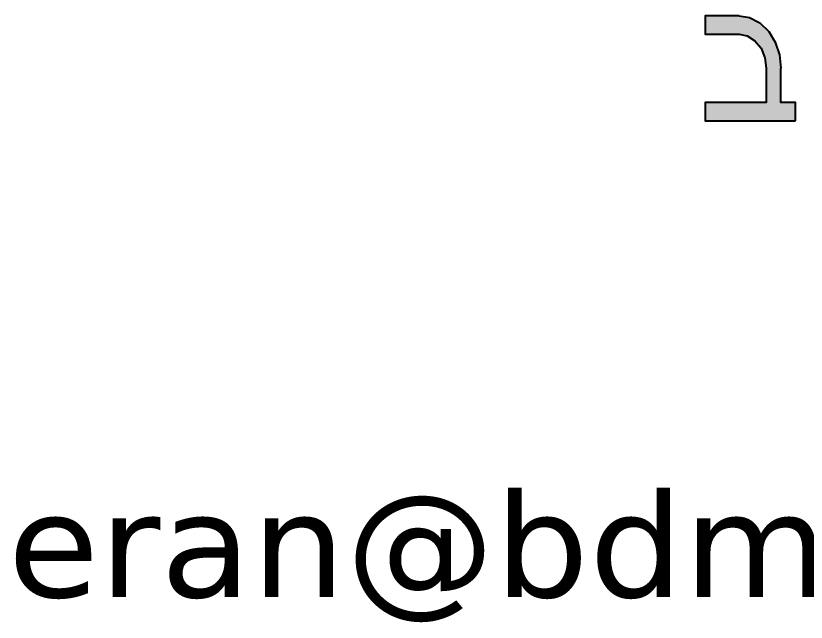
# Model space of a CAD drawing. Header units: millimetres. Extents: x 6676 to 14342, y 3639 to 5293.
# Drawn here: x 8577.84 to 8612.67, y 4620.43 to 4647.17 of the extents above; entities that cross this region are included whole.
import ezdxf

# ---------------------------------------------------------------- set-up
doc = ezdxf.new("R2010")
doc.units = ezdxf.units.MM
doc.layers.add('A-VIEW-30', color=6, linetype='Continuous', lineweight=15)
doc.layers.add('TEXT', color=14, linetype='Continuous')
doc.styles.add('Tahoma', font='tahoma.ttf')

# ---------------------------------------------------------------- blocks, each defined once
blk = doc.blocks.new('A$C70B91C7D')
at = {"layer": 'TEXT', "true_color": 0x311916}
blk.add_hatch(color=19, dxfattribs=at).paths.add_polyline_path([(1.0706, -0.9154), (1.0563, -0.908), (1.0411, -0.9056), (0.9927, -0.9056), (0.9927, -0.9317), (1.0411, -0.9317), (1.0529, -0.9342), (1.0637, -0.9411), (1.0726, -0.9519), (1.078, -0.9657), (1.08, -0.9805), (1.08, -1.0294), (0.9927, -1.0294), (0.9927, -1.0555), (1.1219, -1.0555), (1.1219, -1.0294), (1.1007, -1.0294), (1.1007, -0.9805), (1.0988, -0.9613), (1.0928, -0.943), (1.0835, -0.9278)])
at = {"layer": 'TEXT', "color": 19, "true_color": 0x311916}
for points in [[(1.0411, -0.9056), (0.9927, -0.9056), (0.9927, -0.9317), (1.0411, -0.9317), (1.0529, -0.9342), (1.0637, -0.9411), (1.0726, -0.9519), (1.078, -0.9657), (1.08, -0.9805), (1.08, -1.0294), (0.9927, -1.0294), (0.9927, -1.0555), (1.1219, -1.0555)], [(1.0411, -0.9056), (1.0563, -0.908), (1.0706, -0.9154), (1.0835, -0.9278), (1.0928, -0.943), (1.0988, -0.9613), (1.1007, -0.9805)], [(1.1219, -1.0555), (1.1219, -1.0294), (1.1007, -1.0294), (1.1007, -0.9805)]]:
    blk.add_lwpolyline(points, dxfattribs=at)
at = {"layer": 'TEXT', "color": 19, "true_color": 0x311916, "style": 'Tahoma', "width": 1.2}
blk.add_text('eran@bdm-arc.com ', height=0.15, rotation=359.9999, dxfattribs=at).set_placement((-0.0027, -1.7358))

msp = doc.modelspace()

# ---------------------------------------------------------------- block references
at = {"layer": 'A-VIEW-30', "lineweight": 40, "xscale": 30.87765168342476, "yscale": 30.87765168342476, "zscale": 30.87765168342476}
msp.add_blockref('A$C70B91C7D', (8577.562, 4675.132), dxfattribs=at)

doc.saveas('drawing.dxf')
